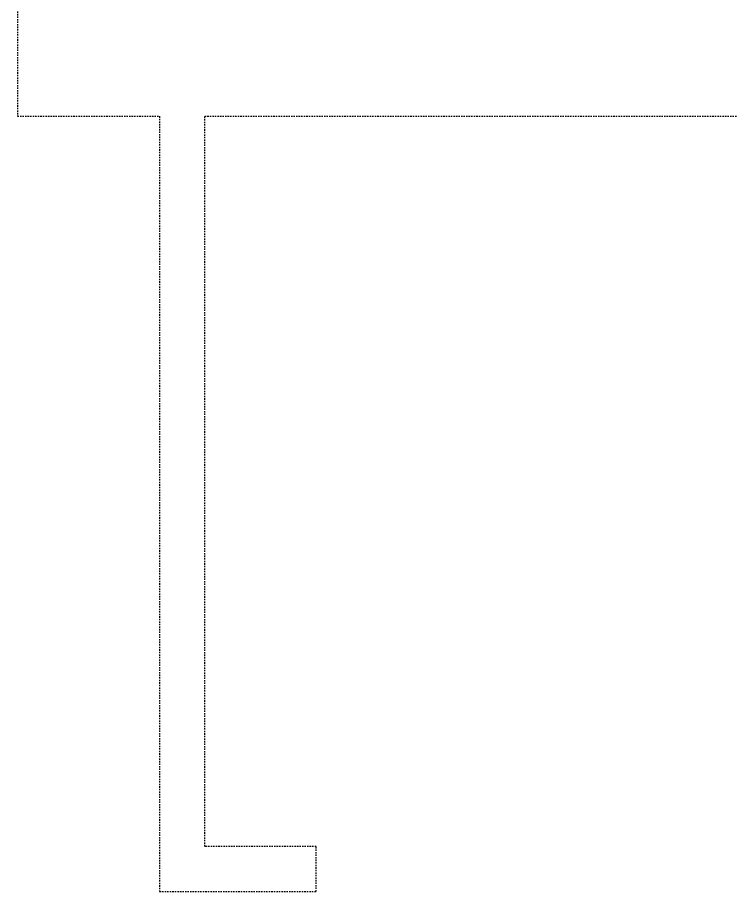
# Model space of a CAD drawing. Header units: inches. Extents: x -1176 to 1545, y -2552 to 978.
# Drawn here: x -952 to -888.8, y 309.6 to 387.1 of the extents above; entities that cross this region are included whole.
import ezdxf

# ---------------------------------------------------------------- set-up
doc = ezdxf.new("R2010")
doc.units = ezdxf.units.IN
doc.header["$MEASUREMENT"] = 0
doc.linetypes.add('Demolished', pattern=[0.1875, 0.125, -0.0625])
doc.layers.add('A-WALL', color=113, linetype='Continuous', lineweight=18)

msp = doc.modelspace()

# ---------------------------------------------------------------- linework, layer by layer
at = {"layer": 'A-WALL', "color": 250, "linetype": 'Demolished', "lineweight": 30}
for p, q in [((-952.044, 390.324), (-952.044, 378.324)), ((-952.044, 378.324), (-939.438, 378.324)), ((-939.438, 378.324), (-939.438, 309.598)), ((-935.438, 313.598), (-935.438, 378.324)), ((-935.438, 378.324), (-652.633, 378.324)), ((-925.562, 313.598), (-935.438, 313.598)), ((-925.562, 309.598), (-925.562, 313.598)), ((-939.438, 309.598), (-925.562, 309.598))]:
    msp.add_line(p, q, dxfattribs=at)

doc.saveas('drawing.dxf')
